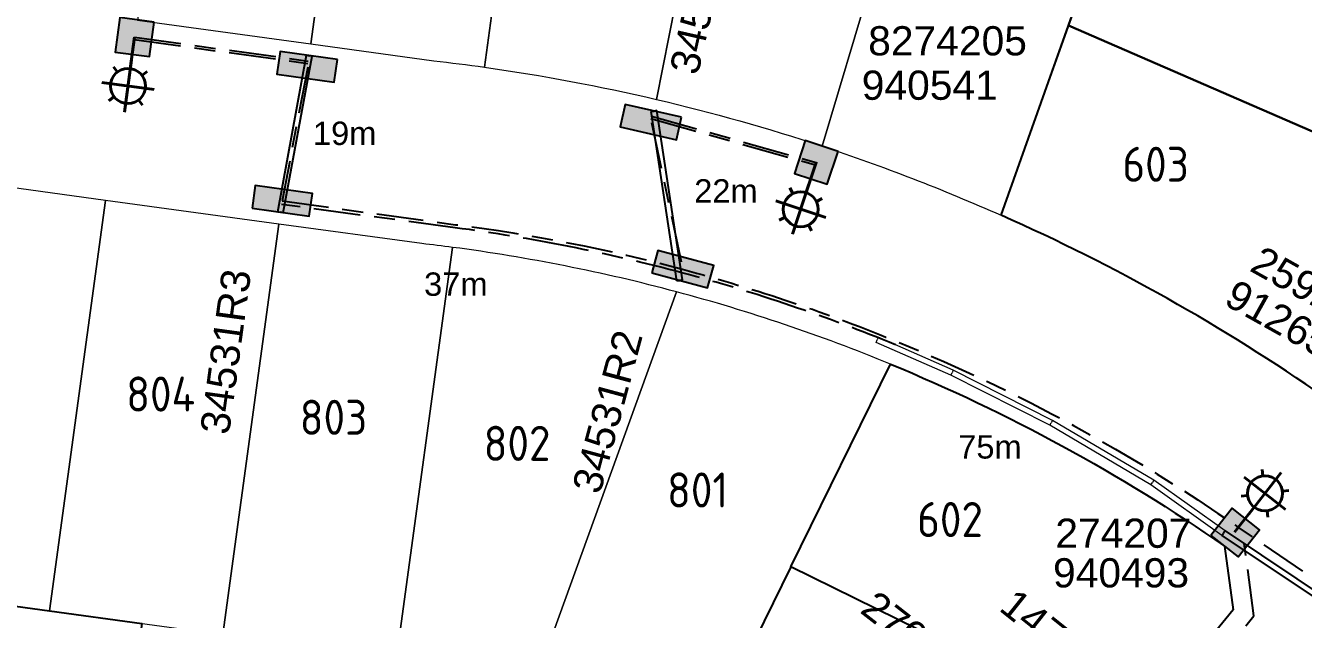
# Model space of a CAD drawing. Header units: metres. Extents: x 281839 to 283900, y 6133059 to 6135046.
# Drawn here: x 282150.3 to 282259.7, y 6134460.1 to 6134510.9 of the extents above; entities that cross this region are included whole.
import ezdxf
from ezdxf.enums import TextEntityAlignment as Align

# ---------------------------------------------------------------- set-up
doc = ezdxf.new("R2010")
doc.units = ezdxf.units.M
doc.linetypes.add('Cable Exist UG', pattern=[8.2, 4, -1.2, 1.8, -1.2])
for name, color, linetype in [('_User Stage 5 Pillars', 7, 'Continuous'), ('_User Stage 6 Columns', 7, 'Continuous'), ('_User Stage 6 Lanterns', 7, 'Continuous'), ('_User Stage 6 Site Plan', 7, 'Continuous'), ('_User Stage 6 Trench', 7, 'Continuous'), ('_User Stage 7 LV', 255, 'Continuous'), ('_User Stage 7 Site Plan', 7, 'Continuous'), ('_User Stage 8 Columns', 7, 'Continuous'), ('_User Stage 8 Lanterns', 7, 'Continuous'), ('_User Stage 8 Lots', 7, 'Continuous'), ('_User Stage 8 LV', 7, 'Continuous'), ('_User Stage 8 Pillars', 7, 'Continuous'), ('_User Stage 8 Trench', 7, 'Continuous'), ('_User Steg 7 Trench', 255, 'Continuous'), ('Duct_SP_EXT', 7, 'Continuous'), ('Equip_SP_SL_EXT', 7, 'Continuous'), ('Notes_LV_MISC', 7, 'Continuous'), ('SupportsUG_SP_LV_SL_EXT', 7, 'Continuous'), ('UG_Details_SP_MISC', 7, 'Continuous')]:
    doc.layers.add(name, color=color, linetype=linetype)
doc.styles.add('COLUMN_LABEL', font='arial.ttf')
doc.styles.add('iecARIAL', font='arial.ttf', dxfattribs={"height": 2})
doc.styles.add('LotNum', font='isocp.shx', dxfattribs={"height": 1.8})
doc.styles.add('POLE_LABEL', font='arial.ttf')
doc.styles.get("Standard").update_dxf_attribs({"font": 'arial.ttf'})
doc.linetypes.add('Cable New UG', pattern='A,7,-0.25,["x",Standard,S=2,R=0,X=0.2,Y=-0.8],-2.1', length=9.35)

# ---------------------------------------------------------------- blocks, each defined once
blk = doc.blocks.new('COLUMN_EXT')
blk.add_hatch(color=256).paths.add_polyline_path([(-1.49, 1.48), (-1.49, -1.49), (1.48, -1.49), (1.48, 1.48)])
blk.add_lwpolyline([(-1.49, -1.49), (1.48, -1.49), (1.48, 1.48), (-1.49, 1.48)], close=True)
for tag, height, style, flags, p in [('ASSET_NUM', 2.5, 'COLUMN_LABEL', 8, (2, 2)), ('STRUCTURE_PLANT_NUMBER', 0.2, 'POLE_LABEL', 9, (1.81, 0.03)), ('STREET_CODE', 0.2, 'COLUMN_LABEL', 9, (1.81, -0.2))]:
    blk.add_attdef(tag, text='', height=height, dxfattribs=dict(style=style, flags=flags)).set_placement(p, align=Align.MIDDLE_LEFT)
at = {"flags": 9}
for tag, p in [('COLUMN_TYPE', (1.81, -0.4)), ('OWNED_BY', (1.81, -0.6)), ('STATE', (1.81, -0.8)), ('USAGE', (1.81, -1)), ('STREETNAME', (1.81, -1.6)), ('SUBURB', (1.81, -1.8)), ('LEGEND', (1.81, -1.2)), ('LOCATION', (1.81, -1.4)), ('NOTES', (1.81, -2))]:
    blk.add_attdef(tag, text='', height=0.2, dxfattribs=at).set_placement(p, align=Align.MIDDLE_LEFT)
at = {"flags": 1}
blk.add_attdef('Z', (1.81, -2.35), '', height=0.2, dxfattribs=at)
blk = doc.blocks.new('SL_LANTERN_EXT')
at = {"lineweight": 40}
for p, q in [((-1.46, 5.68), (-1.06, 5.28)), ((0, 1.97), (0, 6.47)), ((1.46, 5.68), (1.06, 5.28)), ((-2.25, 4.22), (2.25, 4.22)), ((-1.46, 2.76), (-1.06, 3.16)), ((0, 0), (0, 2.72)), ((1.46, 2.76), (1.06, 3.16))]:
    blk.add_line(p, q, dxfattribs=at)
blk.add_circle((0, 4.22), 1.5, dxfattribs=at)
at = {"style": 'iecARIAL', "flags": 8}
blk.add_attdef('ASSET_NUM', (1.5, 1.5), '', height=2.5, dxfattribs=at)
for tag, p, height, flags in [('CONSTRUCTED_VOLTAGE', (0.98, -0.65), 0.2, 9), ('CONTROL_TYPE', (0.98, -0.85), 0.2, 9), ('LANTERN_PURPOSE', (0.98, -1.05), 0.2, 9), ('LANTERN_TYPE', (0.98, -1.25), 0.2, 9), ('LNUMBER', (2.18, -3.25), 2.5, 8), ('OPERATING_VOLTAGE', (0.98, -1.65), 0.2, 9), ('ORIENTATION', (0.98, -1.85), 0.2, 9), ('OWNED_BY', (0.98, -2.05), 0.2, 9), ('STATE', (0.98, -2.25), 0.2, 9), ('NO_PHASES', (0.98, -1.45), 0.2, 9), ('USAGE', (0.98, -2.45), 0.2, 9), ('CEXIST', (0.98, -2.65), 0.2, 9), ('CNEW', (0.98, -2.85), 0.2, 9), ('CNUMBER', (0.98, -3.05), 0.2, 9), ('CREMOVE', (0.98, -3.25), 0.2, 9), ('CREPLACE', (0.98, -3.45), 0.2, 9), ('LKINGHEIGHT', (0.98, -3.65), 0.2, 9), ('LBRACKET', (0.98, -3.85), 0.2, 9), ('LBRACKETVOCAB', (0.98, -4.05), 0.2, 9), ('LCATEGORY', (0.98, -4.25), 0.2, 9), ('LCHARGE1', (0.98, -4.45), 0.2, 9), ('LCHARGE1PERCENT', (0.98, -4.65), 0.2, 9), ('LCHARGE2', (0.98, -4.85), 0.2, 9), ('LCHARGE2PERCENT', (0.98, -5.05), 0.2, 9), ('LCHARGE3', (0.98, -5.25), 0.2, 9), ('LCHARGE3PERCENT', (0.98, -5.45), 0.2, 9), ('LEXIST', (0.98, -5.65), 0.2, 9), ('LLAMP', (0.98, -5.85), 0.2, 9), ('LLAMPVOCAB', (0.98, -6.05), 0.2, 9), ('LMAST', (0.98, -6.25), 0.2, 9), ('LMASTVOCAB', (0.98, -6.45), 0.2, 9), ('LNEW', (0.98, -6.65), 0.2, 9), ('LANTNUMBER', (0.98, -6.85), 0.2, 9), ('LOUTREACH', (0.98, -7.25), 0.2, 9), ('LOUTREACHVOCAB', (0.98, -7.45), 0.2, 9), ('LRATECODE', (0.98, -7.65), 0.2, 9), ('LREMOVE', (0.98, -7.85), 0.2, 9), ('LREPLACE', (0.98, -8.05), 0.2, 9), ('LTYPE', (0.98, -8.25), 0.2, 9), ('LTYPEVOCAB', (0.98, -8.45), 0.2, 9), ('LEGEND', (0.98, -8.65), 0.2, 9), ('LOCATION', (0.98, -8.85), 0.2, 9), ('STREETNAME', (0.98, -9.25), 0.2, 9), ('SUBURB', (0.98, -9.45), 0.2, 1), ('NOTES', (0.98, -9.05), 0.2, 9)]:
    blk.add_attdef(tag, p, '', height=height, dxfattribs=dict(flags=flags))
blk = doc.blocks.new('*U127')
blk.add_hatch(color=256).paths.add_polyline_path([(-2.475, 3), (-2.475, 1.02), (2.475, 1.02), (2.475, 3)])
blk.add_lwpolyline([(-2.475, 1.02), (2.475, 1.02), (2.475, 3), (-2.475, 3)], close=True)
at = {"style": 'iecARIAL', "flags": 8}
blk.add_attdef('ASSET_NUM', (1.5, 3.5), '', height=2.5, dxfattribs=at)
for tag, p, flags in [('OWNED_BY', (0, -0.2), 9), ('STATE', (0, -0.4), 9), ('SUPPORT_TYPE', (0, -0.6), 9), ('USAGE', (0, -0.8), 9), ('LEGEND', (0, -1), 9), ('LOCATION', (0, -1.2), 9), ('STREETNAME', (0, -1.8), 9), ('SUBURB', (0, -2), 1), ('NOTES', (0, -1.4), 9), ('PARENT', (0, -1.6), 9)]:
    blk.add_attdef(tag, p, '', height=0.2, dxfattribs=dict(flags=flags))

msp = doc.modelspace()

# ---------------------------------------------------------------- linework, layer by layer
at = {"layer": '_User Stage 6 Site Plan', "flags": 128}
for points in [[(282283.46, 6134511.68, -0.026294), (282276.2, 6134495.05), (282276.2, 6134495.05), (282239.6, 6134510.95), (282245.15, 6134526.59)], [(282276.2, 6134495.05, -0.024613), (282267.87, 6134480.27), (282267.87, 6134480.27), (282261.56, 6134479.1), (282261.56, 6134479.1, 0.048018), (282233.83, 6134494.69), (282233.83, 6134494.69), (282239.6, 6134510.95)], [(282253.7, 6134460.93), (282245, 6134450.24), (282215.81, 6134464.6), (282224.34, 6134481.96), (282224.34, 6134481.96, -0.054522), (282252.97, 6134466.36)]]:
    msp.add_lwpolyline(points, format="xyb", close=True, dxfattribs=at)
msp.add_lwpolyline([(282215.81, 6134464.6), (282207.44, 6134447.58), (282232.24, 6134434.55), (282245, 6134450.24), (282215.81, 6134464.6)], close=True, dxfattribs=at)
at = {"layer": '_User Stage 6 Trench', "linetype": 'Cable Exist UG'}
msp.add_lwpolyline([(282246.32, 6134449.17), (282255.48, 6134460.42), (282254.65, 6134466.59)], dxfattribs=at)
at = {"layer": '_User Stage 7 Site Plan'}
msp.add_lwpolyline([(282144.39, 6134461.92), (282160.24, 6134459.75), (282155.44, 6134424.58), (282139.59, 6134426.74), (282144.39, 6134461.92)], dxfattribs=at)
at = {"layer": '_User Stage 8 Lots', "lineweight": 0, "flags": 128}
for points in [[(282179.52, 6134544.58), (282164.66, 6134546.61), (282159.85, 6134511.39), (282174.72, 6134509.36)], [(282157.12, 6134495.97), (282142.25, 6134498), (282137.46, 6134462.86), (282152.32, 6134460.83)], [(282171.98, 6134493.94), (282157.12, 6134495.97), (282152.32, 6134460.83), (282167.18, 6134458.8)]]:
    msp.add_lwpolyline(points, close=True, dxfattribs=at)
for points in [[(282194.39, 6134542.55), (282179.52, 6134544.58), (282174.72, 6134509.36), (282185.25, 6134507.92, -0.006573), (282189.58, 6134507.37)], [(282211.37, 6134540.23), (282194.39, 6134542.55), (282189.58, 6134507.37, -0.022601), (282204.32, 6134504.61)], [(282228.29, 6134533.4), (282211.37, 6134540.23), (282204.32, 6134504.61, -0.02219), (282218.5, 6134500.61)], [(282245.22, 6134526.57), (282228.29, 6134533.4), (282218.5, 6134500.61, -0.024764), (282233.83, 6134494.69)], [(282186.85, 6134491.95, 0.004412), (282184.22, 6134492.27), (282171.98, 6134493.94), (282167.18, 6134458.8), (282176.1, 6134457.59), (282182.02, 6134456.62)], [(282206.03, 6134488.14, 0.032628), (282186.85, 6134491.95), (282182.02, 6134456.62), (282193.92, 6134454.69)], [(282224.34, 6134481.96, 0.032249), (282206.03, 6134488.14), (282193.92, 6134454.69), (282207.44, 6134447.58)]]:
    msp.add_lwpolyline(points, format="xyb", close=True, dxfattribs=at)
at = {"layer": '_User Stage 8 LV', "color": 7, "linetype": 'Cable Exist UG', "flags": 128}
for points in [[(282159.61, 6134509.93), (282174.47, 6134507.9)], [(282203.88, 6134503.19), (282218.07, 6134499.18)]]:
    msp.add_lwpolyline(points, dxfattribs=at)
for points in [[(282174.44, 6134507.37), (282172.25, 6134495.93, 0.011172), (282172.25, 6134495.93), (282172.25, 6134495.93)], [(282203.88, 6134502.65), (282206.55, 6134490.07, 0.011172), (282206.55, 6134490.07), (282206.55, 6134490.07)], [(282172.25, 6134495.92), (282187.1, 6134493.89, -0.034493), (282206.55, 6134490.07, -0.015179), (282215.92, 6134487.24, -0.017059), (282225.1, 6134483.81, -0.054489), (282254.1, 6134468.01), (282266.71, 6134459.43), (282268.2, 6134457.07)]]:
    msp.add_lwpolyline(points, format="xyb", dxfattribs=at)
at = {"layer": '_User Stage 8 Trench', "linetype": 'Cable Exist UG'}
for points in [[(282159.59, 6134509.73), (282174.44, 6134507.7)], [(282203.82, 6134502.99), (282218.02, 6134498.99)]]:
    msp.add_lwpolyline(points, dxfattribs=at)
msp.add_lwpolyline([(282224.78, 6134483.61, 0.015684), (282215.83, 6134486.95, 0.016218), (282206.47, 6134489.78, 0.016212), (282196.83, 6134492.02, 0.016404), (282187.07, 6134493.63), (282172.2, 6134495.62)], format="xyb", dxfattribs=at)
at = {"layer": '_User Steg 7 Trench'}
for p, q in [((282171.88, 6134494.99), (282174.34, 6134508.4)), ((282172.35, 6134494.91), (282174.81, 6134508.31)), ((282174.34, 6134508.4), (282174.58, 6134508.35)), ((282174.81, 6134508.31), (282174.58, 6134508.35)), ((282203.86, 6134503.58), (282204.1, 6134503.61)), ((282204.33, 6134503.65), (282204.1, 6134503.61)), ((282206.53, 6134489.16), (282204.33, 6134503.65)), ((282206.06, 6134489.09), (282203.86, 6134503.58)), ((282171.88, 6134494.99), (282172.12, 6134494.95)), ((282172.35, 6134494.91), (282172.12, 6134494.95)), ((282206.06, 6134489.09), (282206.3, 6134489.12)), ((282206.53, 6134489.16), (282206.3, 6134489.12))]:
    msp.add_line(p, q, dxfattribs=at)
at = {"layer": 'Duct_SP_EXT'}
for p, q in [((282253.01, 6134467.67), (282252.87, 6134467.47)), ((282253.01, 6134467.67), (282270.24, 6134456.16)), ((282252.74, 6134467.27), (282252.87, 6134467.47)), ((282252.74, 6134467.27), (282269.97, 6134455.76))]:
    msp.add_line(p, q, dxfattribs=at)
at = {"layer": 'UG_Details_SP_MISC', "lineweight": 0}
for p, q in [((282223.11, 6134483.81), (282223.2, 6134484.03)), ((282223.3, 6134484.25), (282223.2, 6134484.03)), ((282229.73, 6134481.43), (282223.3, 6134484.25)), ((282229.53, 6134481), (282223.11, 6134483.81)), ((282229.53, 6134481), (282229.63, 6134481.22)), ((282237.99, 6134476.72), (282229.53, 6134481)), ((282229.73, 6134481.43), (282229.63, 6134481.22)), ((282238.22, 6134477.14), (282229.73, 6134481.43)), ((282237.99, 6134476.72), (282238.11, 6134476.93)), ((282246.65, 6134471.63), (282237.99, 6134476.72)), ((282238.22, 6134477.14), (282238.11, 6134476.93)), ((282246.91, 6134472.03), (282238.22, 6134477.14)), ((282246.91, 6134472.03), (282246.78, 6134471.83)), ((282253, 6134467.68), (282246.91, 6134472.03)), ((282246.65, 6134471.63), (282246.78, 6134471.83)), ((282252.72, 6134467.29), (282246.65, 6134471.63)), ((282253, 6134467.68), (282252.86, 6134467.48)), ((282252.72, 6134467.29), (282252.86, 6134467.48))]:
    msp.add_line(p, q, dxfattribs=at)

# ---------------------------------------------------------------- block references
at = {"layer": '_User Stage 5 Pillars'}
ref = msp.add_blockref('*U127', (282245.05, 6134450.37), dxfattribs=dict(at, rotation=230.872))
ref.add_attrib('ASSET_NUM', '147160A', (282233.54, 6134460.94), dxfattribs={"layer": '0', "height": 2.5, "rotation": 321.388, "style": 'iecARIAL'})
at = {"layer": '_User Stage 6 Columns'}
ref = msp.add_blockref('COLUMN_EXT', (282253.88, 6134467.53), dxfattribs=dict(at, rotation=321.954))
ref.add_attrib('ASSET_NUM', '940493', dxfattribs={"layer": '0', "height": 2.5, "style": 'COLUMN_LABEL'}).set_placement((282238.27, 6134464.09), align=Align.MIDDLE_LEFT)
at = {"layer": '_User Stage 6 Lanterns'}
ref = msp.add_blockref('SL_LANTERN_EXT', (282253.82, 6134467.57), dxfattribs=dict(at, rotation=321.954))
ref.add_attrib('ASSET_NUM', '274207', (282238.47, 6134466.23), dxfattribs={"layer": '0', "height": 2.5, "style": 'iecARIAL'})
at = {"layer": '_User Stage 7 LV'}
ref = msp.add_blockref('SL_LANTERN_EXT', (282235.1, 6134449.5), dxfattribs=dict(at, rotation=231.6816342880607))
ref.add_attrib('ASSET_NUM', '270288', (282221.64, 6134460.75), dxfattribs={"layer": '0', "height": 2.5, "rotation": 322.0479, "style": 'iecARIAL'})
at = {"layer": '_User Stage 8 Columns'}
ref = msp.add_blockref('COLUMN_EXT', (282159.61, 6134509.94), dxfattribs=dict(at, rotation=172.357))
ref.add_attrib('ASSET_NUM', '940539', dxfattribs={"layer": '0', "height": 2.5, "style": 'COLUMN_LABEL'}).set_placement((282162.23, 6134517.16), align=Align.MIDDLE_LEFT)
ref = msp.add_blockref('COLUMN_EXT', (282217.99, 6134499.22), dxfattribs=dict(at, rotation=161.7029999999999))
ref.add_attrib('ASSET_NUM', '940541', dxfattribs={"layer": '0', "height": 2.5, "style": 'COLUMN_LABEL'}).set_placement((282221.89, 6134505.83), align=Align.MIDDLE_LEFT)
at = {"layer": '_User Stage 8 Lanterns'}
ref = msp.add_blockref('SL_LANTERN_EXT', (282159.61, 6134509.94), dxfattribs=dict(at, rotation=172.357))
ref.add_attrib('ASSET_NUM', '274243', (282162.29, 6134519.76), dxfattribs={"layer": '0', "height": 2.5, "style": 'iecARIAL'})
ref = msp.add_blockref('SL_LANTERN_EXT', (282217.99, 6134499.22), dxfattribs=dict(at, rotation=161.7029999999999))
ref.add_attrib('ASSET_NUM', '8274205', (282222.44, 6134508.38), dxfattribs={"layer": '0', "height": 2.5, "style": 'iecARIAL'})
at = {"layer": '_User Stage 8 Pillars'}
ref = msp.add_blockref('*U127', (282174.67, 6134509.39), dxfattribs=dict(at, rotation=172.0141864516013))
ref.add_attrib('ASSET_NUM', '34531R3A', (282178.06, 6134511.65), dxfattribs={"layer": '0', "height": 2.5, "rotation": 82.223, "style": 'iecARIAL'})
ref = msp.add_blockref('*U127', (282204.28, 6134504.63), dxfattribs=dict(at, rotation=167.079))
ref.add_attrib('ASSET_NUM', '34531R2A', (282207.85, 6134506.6), dxfattribs={"layer": '0', "height": 2.5, "rotation": 77.2878, "style": 'iecARIAL'})
ref = msp.add_blockref('*U127', (282171.98, 6134493.94), dxfattribs=dict(at, rotation=352.014))
ref.add_attrib('ASSET_NUM', '34531R3', (282167.69, 6134475.83), dxfattribs={"layer": '0', "height": 2.5, "rotation": 82.2228, "style": 'iecARIAL'})
ref = msp.add_blockref('*U127', (282206.03, 6134488.14), dxfattribs=dict(at, rotation=344.7270000000001))
ref.add_attrib('ASSET_NUM', '34531R2', (282199.47, 6134470.72), dxfattribs={"layer": '0', "height": 2.5, "rotation": 74.9358, "style": 'iecARIAL'})
at = {"layer": 'Equip_SP_SL_EXT'}
ref = msp.add_blockref('SL_LANTERN_EXT', (282269.08, 6134478.84), dxfattribs=dict(at, rotation=240.7835798696793))
ref.add_attrib('ASSET_NUM', '259208', dxfattribs={"layer": '0', "height": 2.5, "rotation": 330.7836, "style": 'iecARIAL'}).set_placement((282265.78, 6134485.4), align=Align.MIDDLE_RIGHT)
at = {"layer": 'SupportsUG_SP_LV_SL_EXT'}
ref = msp.add_blockref('COLUMN_EXT', (282269.08, 6134478.84), dxfattribs=dict(at, rotation=60.78357986268695))
ref.add_attrib('ASSET_NUM', '912651', dxfattribs={"layer": '0', "height": 2.5, "rotation": 330.7836, "style": 'COLUMN_LABEL'}).set_placement((282264.18, 6134483.61), align=Align.TOP_RIGHT)

# ---------------------------------------------------------------- texts
at = {"layer": '_User Stage 6 Site Plan', "style": 'LotNum'}
for s, p in [('603', (282244.21, 6134497.56)), ('602', (282226.63, 6134467.15))]:
    msp.add_text(s, height=3, dxfattribs=at).set_placement(p)
at = {"layer": '_User Stage 8 Lots', "lineweight": 0, "style": 'LotNum'}
for s, p in [('804', (282158.9, 6134477.89)), ('803', (282173.76, 6134475.9)), ('802', (282189.51, 6134473.67)), ('801', (282205.22, 6134469.68))]:
    msp.add_text(s, height=3, dxfattribs=at).set_placement(p)
at = {"layer": 'Notes_LV_MISC', "linetype": 'Cable New UG', "lineweight": 0, "char_height": 2, "attachment_point": 1, "style": 'iecARIAL'}
for s, insert in [('19m', (282174.89, 6134502.71)), ('22m', (282207.54, 6134497.78)), ('37m', (282184.41, 6134489.8)), ('75m', (282230.15, 6134475.87))]:
    msp.add_mtext_dynamic_manual_height_columns(s, width=7.1414, gutter_width=10, heights=[0], dxfattribs=dict(at, insert=insert))

doc.saveas('drawing.dxf')
